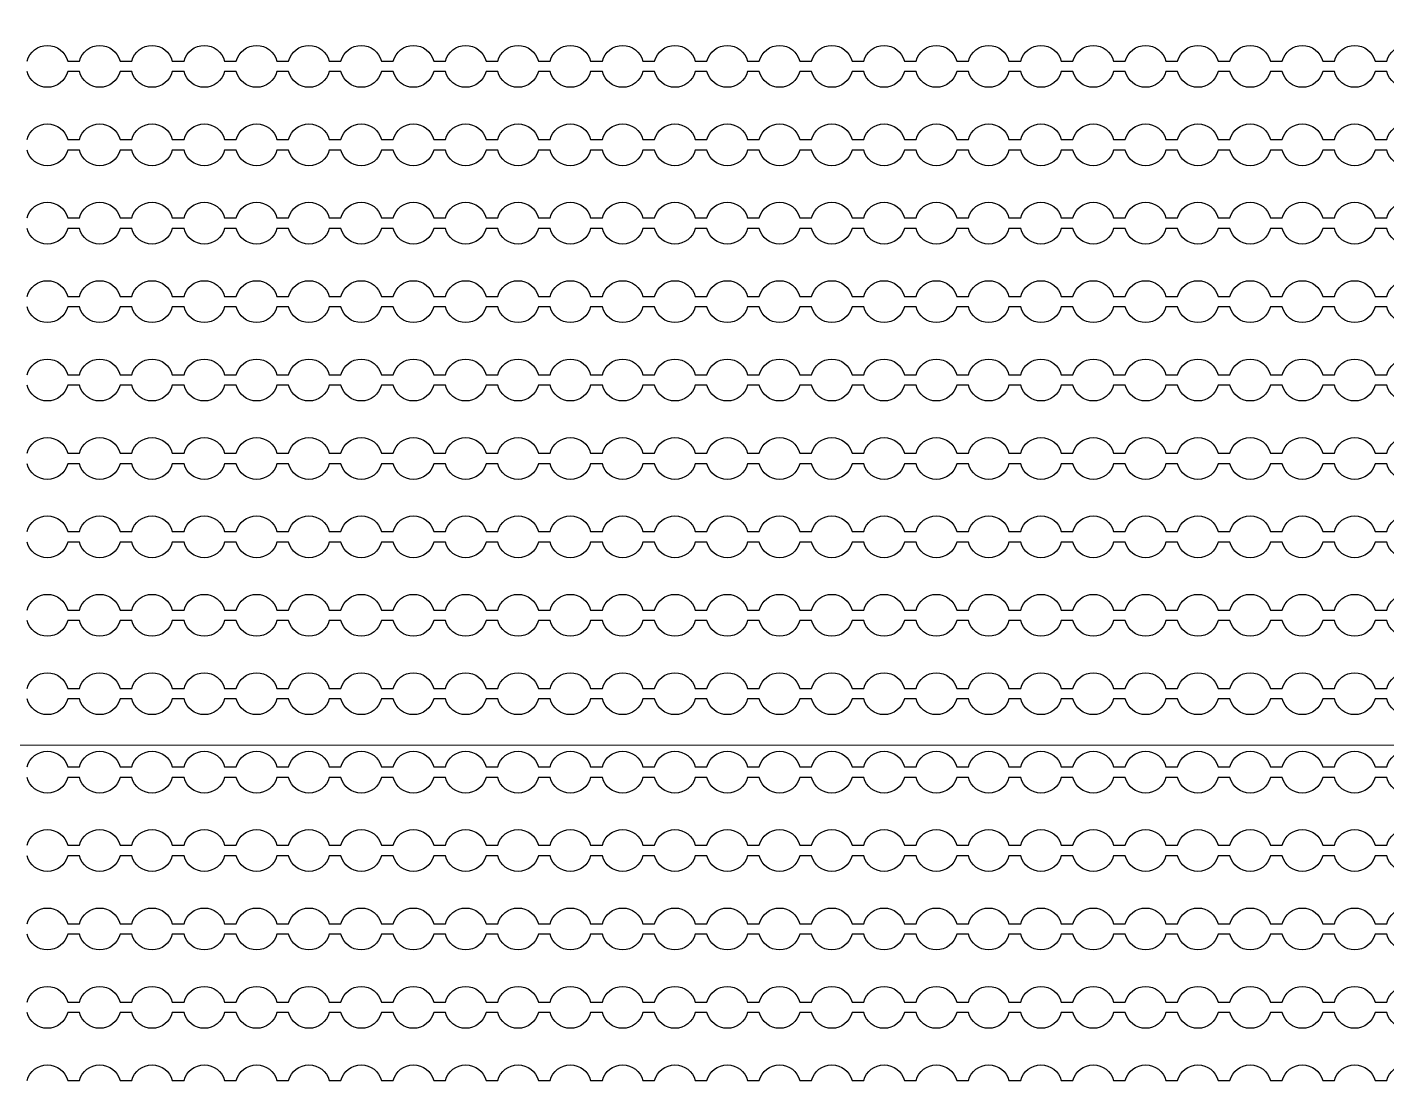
# Model space of a CAD drawing. Extents: x 4056 to 105656, y 4120 to 105720.
# Drawn here: x 59058 to 60358, y 48659 to 49671 of the extents above; entities that cross this region are included whole.
import ezdxf

# ---------------------------------------------------------------- set-up
doc = ezdxf.new("R2010")
doc.units = 13
doc.header["$MEASUREMENT"] = 0
doc.layers.add('Main Layer', color=7, linetype='Continuous', lineweight=0)

msp = doc.modelspace()

# ---------------------------------------------------------------- linework, layer by layer
at = {"lineweight": 0}
msp.add_line((64547.2, 48984.7), (54547.2, 48984.7), dxfattribs=at)
for points in [[(59057.7, 49638.9, -0.774597), (59096.5, 49638.9), (59107.7, 49638.9, -0.774597), (59146.5, 49638.9), (59157.7, 49638.9, -0.774597), (59196.5, 49638.9), (59207.7, 49638.9, -0.774597), (59246.5, 49638.9), (59257.7, 49638.9, -0.774597), (59296.5, 49638.9), (59307.7, 49638.9, -0.774597), (59346.5, 49638.9), (59357.7, 49638.9, -0.774597), (59396.5, 49638.9), (59407.7, 49638.9, -0.774597), (59446.5, 49638.9), (59457.7, 49638.9, -0.774597), (59496.5, 49638.9), (59507.7, 49638.9, -0.774597), (59546.5, 49638.9), (59557.7, 49638.9, -0.774597), (59596.5, 49638.9), (59607.7, 49638.9, -0.774597), (59646.5, 49638.9), (59657.7, 49638.9, -0.774597), (59696.5, 49638.9), (59707.7, 49638.9, -0.774597), (59746.5, 49638.9), (59757.7, 49638.9, -0.774597), (59796.5, 49638.9), (59807.7, 49638.9, -0.774597), (59846.5, 49638.9), (59857.7, 49638.9, -0.774597), (59896.5, 49638.9), (59907.7, 49638.9, -0.774597), (59946.5, 49638.9), (59957.7, 49638.9, -0.774597), (59996.5, 49638.9), (60007.7, 49638.9, -0.774597), (60046.5, 49638.9), (60057.7, 49638.9, -0.774597), (60096.5, 49638.9), (60107.7, 49638.9, -0.774597), (60146.5, 49638.9), (60157.7, 49638.9, -0.774597), (60196.5, 49638.9), (60207.7, 49638.9, -0.774597), (60246.5, 49638.9), (60257.7, 49638.9, -0.774597), (60296.5, 49638.9), (60307.7, 49638.9, -0.774597), (60346.5, 49638.9), (60357.7, 49638.9, -0.774597), (60396.5, 49638.9)], [(60396.5, 49628.9, -0.774597), (60357.7, 49628.9), (60346.5, 49628.9, -0.774597), (60307.7, 49628.9), (60296.5, 49628.9, -0.774597), (60257.7, 49628.9), (60246.5, 49628.9, -0.774597), (60207.7, 49628.9), (60196.5, 49628.9, -0.774597), (60157.7, 49628.9), (60146.5, 49628.9, -0.774597), (60107.7, 49628.9), (60096.5, 49628.9, -0.774597), (60057.7, 49628.9), (60046.5, 49628.9, -0.774597), (60007.7, 49628.9), (59996.5, 49628.9, -0.774597), (59957.7, 49628.9), (59946.5, 49628.9, -0.774597), (59907.7, 49628.9), (59896.5, 49628.9, -0.774597), (59857.7, 49628.9), (59846.5, 49628.9, -0.774597), (59807.7, 49628.9), (59796.5, 49628.9, -0.774597), (59757.7, 49628.9), (59746.5, 49628.9, -0.774597), (59707.7, 49628.9), (59696.5, 49628.9, -0.774597), (59657.7, 49628.9), (59646.5, 49628.9, -0.774597), (59607.7, 49628.9), (59596.5, 49628.9, -0.774597), (59557.7, 49628.9), (59546.5, 49628.9, -0.774597), (59507.7, 49628.9), (59496.5, 49628.9, -0.774597), (59457.7, 49628.9), (59446.5, 49628.9, -0.774597), (59407.7, 49628.9), (59396.5, 49628.9, -0.774597), (59357.7, 49628.9), (59346.5, 49628.9, -0.774597), (59307.7, 49628.9), (59296.5, 49628.9, -0.774597), (59257.7, 49628.9), (59246.5, 49628.9, -0.774597), (59207.7, 49628.9), (59196.5, 49628.9, -0.774597), (59157.7, 49628.9), (59146.5, 49628.9, -0.774597), (59107.7, 49628.9), (59096.5, 49628.9, -0.774597), (59057.7, 49628.9)], [(59057.7, 49563.9, -0.774597), (59096.5, 49563.9), (59107.7, 49563.9, -0.774597), (59146.5, 49563.9), (59157.7, 49563.9, -0.774597), (59196.5, 49563.9), (59207.7, 49563.9, -0.774597), (59246.5, 49563.9), (59257.7, 49563.9, -0.774597), (59296.5, 49563.9), (59307.7, 49563.9, -0.774597), (59346.5, 49563.9), (59357.7, 49563.9, -0.774597), (59396.5, 49563.9), (59407.7, 49563.9, -0.774597), (59446.5, 49563.9), (59457.7, 49563.9, -0.774597), (59496.5, 49563.9), (59507.7, 49563.9, -0.774597), (59546.5, 49563.9), (59557.7, 49563.9, -0.774597), (59596.5, 49563.9), (59607.7, 49563.9, -0.774597), (59646.5, 49563.9), (59657.7, 49563.9, -0.774597), (59696.5, 49563.9), (59707.7, 49563.9, -0.774597), (59746.5, 49563.9), (59757.7, 49563.9, -0.774597), (59796.5, 49563.9), (59807.7, 49563.9, -0.774597), (59846.5, 49563.9), (59857.7, 49563.9, -0.774597), (59896.5, 49563.9), (59907.7, 49563.9, -0.774597), (59946.5, 49563.9), (59957.7, 49563.9, -0.774597), (59996.5, 49563.9), (60007.7, 49563.9, -0.774597), (60046.5, 49563.9), (60057.7, 49563.9, -0.774597), (60096.5, 49563.9), (60107.7, 49563.9, -0.774597), (60146.5, 49563.9), (60157.7, 49563.9, -0.774597), (60196.5, 49563.9), (60207.7, 49563.9, -0.774597), (60246.5, 49563.9), (60257.7, 49563.9, -0.774597), (60296.5, 49563.9), (60307.7, 49563.9, -0.774597), (60346.5, 49563.9), (60357.7, 49563.9, -0.774597), (60396.5, 49563.9)], [(60396.5, 49553.9, -0.774597), (60357.7, 49553.9), (60346.5, 49553.9, -0.774597), (60307.7, 49553.9), (60296.5, 49553.9, -0.774597), (60257.7, 49553.9), (60246.5, 49553.9, -0.774597), (60207.7, 49553.9), (60196.5, 49553.9, -0.774597), (60157.7, 49553.9), (60146.5, 49553.9, -0.774597), (60107.7, 49553.9), (60096.5, 49553.9, -0.774597), (60057.7, 49553.9), (60046.5, 49553.9, -0.774597), (60007.7, 49553.9), (59996.5, 49553.9, -0.774597), (59957.7, 49553.9), (59946.5, 49553.9, -0.774597), (59907.7, 49553.9), (59896.5, 49553.9, -0.774597), (59857.7, 49553.9), (59846.5, 49553.9, -0.774597), (59807.7, 49553.9), (59796.5, 49553.9, -0.774597), (59757.7, 49553.9), (59746.5, 49553.9, -0.774597), (59707.7, 49553.9), (59696.5, 49553.9, -0.774597), (59657.7, 49553.9), (59646.5, 49553.9, -0.774597), (59607.7, 49553.9), (59596.5, 49553.9, -0.774597), (59557.7, 49553.9), (59546.5, 49553.9, -0.774597), (59507.7, 49553.9), (59496.5, 49553.9, -0.774597), (59457.7, 49553.9), (59446.5, 49553.9, -0.774597), (59407.7, 49553.9), (59396.5, 49553.9, -0.774597), (59357.7, 49553.9), (59346.5, 49553.9, -0.774597), (59307.7, 49553.9), (59296.5, 49553.9, -0.774597), (59257.7, 49553.9), (59246.5, 49553.9, -0.774597), (59207.7, 49553.9), (59196.5, 49553.9, -0.774597), (59157.7, 49553.9), (59146.5, 49553.9, -0.774597), (59107.7, 49553.9), (59096.5, 49553.9, -0.774597), (59057.7, 49553.9)], [(59057.7, 49488.9, -0.774597), (59096.5, 49488.9), (59107.7, 49488.9, -0.774597), (59146.5, 49488.9), (59157.7, 49488.9, -0.774597), (59196.5, 49488.9), (59207.7, 49488.9, -0.774597), (59246.5, 49488.9), (59257.7, 49488.9, -0.774597), (59296.5, 49488.9), (59307.7, 49488.9, -0.774597), (59346.5, 49488.9), (59357.7, 49488.9, -0.774597), (59396.5, 49488.9), (59407.7, 49488.9, -0.774597), (59446.5, 49488.9), (59457.7, 49488.9, -0.774597), (59496.5, 49488.9), (59507.7, 49488.9, -0.774597), (59546.5, 49488.9), (59557.7, 49488.9, -0.774597), (59596.5, 49488.9), (59607.7, 49488.9, -0.774597), (59646.5, 49488.9), (59657.7, 49488.9, -0.774597), (59696.5, 49488.9), (59707.7, 49488.9, -0.774597), (59746.5, 49488.9), (59757.7, 49488.9, -0.774597), (59796.5, 49488.9), (59807.7, 49488.9, -0.774597), (59846.5, 49488.9), (59857.7, 49488.9, -0.774597), (59896.5, 49488.9), (59907.7, 49488.9, -0.774597), (59946.5, 49488.9), (59957.7, 49488.9, -0.774597), (59996.5, 49488.9), (60007.7, 49488.9, -0.774597), (60046.5, 49488.9), (60057.7, 49488.9, -0.774597), (60096.5, 49488.9), (60107.7, 49488.9, -0.774597), (60146.5, 49488.9), (60157.7, 49488.9, -0.774597), (60196.5, 49488.9), (60207.7, 49488.9, -0.774597), (60246.5, 49488.9), (60257.7, 49488.9, -0.774597), (60296.5, 49488.9), (60307.7, 49488.9, -0.774597), (60346.5, 49488.9), (60357.7, 49488.9, -0.774597), (60396.5, 49488.9)], [(60396.5, 49478.9, -0.774597), (60357.7, 49478.9), (60346.5, 49478.9, -0.774597), (60307.7, 49478.9), (60296.5, 49478.9, -0.774597), (60257.7, 49478.9), (60246.5, 49478.9, -0.774597), (60207.7, 49478.9), (60196.5, 49478.9, -0.774597), (60157.7, 49478.9), (60146.5, 49478.9, -0.774597), (60107.7, 49478.9), (60096.5, 49478.9, -0.774597), (60057.7, 49478.9), (60046.5, 49478.9, -0.774597), (60007.7, 49478.9), (59996.5, 49478.9, -0.774597), (59957.7, 49478.9), (59946.5, 49478.9, -0.774597), (59907.7, 49478.9), (59896.5, 49478.9, -0.774597), (59857.7, 49478.9), (59846.5, 49478.9, -0.774597), (59807.7, 49478.9), (59796.5, 49478.9, -0.774597), (59757.7, 49478.9), (59746.5, 49478.9, -0.774597), (59707.7, 49478.9), (59696.5, 49478.9, -0.774597), (59657.7, 49478.9), (59646.5, 49478.9, -0.774597), (59607.7, 49478.9), (59596.5, 49478.9, -0.774597), (59557.7, 49478.9), (59546.5, 49478.9, -0.774597), (59507.7, 49478.9), (59496.5, 49478.9, -0.774597), (59457.7, 49478.9), (59446.5, 49478.9, -0.774597), (59407.7, 49478.9), (59396.5, 49478.9, -0.774597), (59357.7, 49478.9), (59346.5, 49478.9, -0.774597), (59307.7, 49478.9), (59296.5, 49478.9, -0.774597), (59257.7, 49478.9), (59246.5, 49478.9, -0.774597), (59207.7, 49478.9), (59196.5, 49478.9, -0.774597), (59157.7, 49478.9), (59146.5, 49478.9, -0.774597), (59107.7, 49478.9), (59096.5, 49478.9, -0.774597), (59057.7, 49478.9)], [(59057.7, 49413.9, -0.774597), (59096.5, 49413.9), (59107.7, 49413.9, -0.774597), (59146.5, 49413.9), (59157.7, 49413.9, -0.774597), (59196.5, 49413.9), (59207.7, 49413.9, -0.774597), (59246.5, 49413.9), (59257.7, 49413.9, -0.774597), (59296.5, 49413.9), (59307.7, 49413.9, -0.774597), (59346.5, 49413.9), (59357.7, 49413.9, -0.774597), (59396.5, 49413.9), (59407.7, 49413.9, -0.774597), (59446.5, 49413.9), (59457.7, 49413.9, -0.774597), (59496.5, 49413.9), (59507.7, 49413.9, -0.774597), (59546.5, 49413.9), (59557.7, 49413.9, -0.774597), (59596.5, 49413.9), (59607.7, 49413.9, -0.774597), (59646.5, 49413.9), (59657.7, 49413.9, -0.774597), (59696.5, 49413.9), (59707.7, 49413.9, -0.774597), (59746.5, 49413.9), (59757.7, 49413.9, -0.774597), (59796.5, 49413.9), (59807.7, 49413.9, -0.774597), (59846.5, 49413.9), (59857.7, 49413.9, -0.774597), (59896.5, 49413.9), (59907.7, 49413.9, -0.774597), (59946.5, 49413.9), (59957.7, 49413.9, -0.774597), (59996.5, 49413.9), (60007.7, 49413.9, -0.774597), (60046.5, 49413.9), (60057.7, 49413.9, -0.774597), (60096.5, 49413.9), (60107.7, 49413.9, -0.774597), (60146.5, 49413.9), (60157.7, 49413.9, -0.774597), (60196.5, 49413.9), (60207.7, 49413.9, -0.774597), (60246.5, 49413.9), (60257.7, 49413.9, -0.774597), (60296.5, 49413.9), (60307.7, 49413.9, -0.774597), (60346.5, 49413.9), (60357.7, 49413.9, -0.774597), (60396.5, 49413.9)], [(60396.5, 49403.9, -0.774597), (60357.7, 49403.9), (60346.5, 49403.9, -0.774597), (60307.7, 49403.9), (60296.5, 49403.9, -0.774597), (60257.7, 49403.9), (60246.5, 49403.9, -0.774597), (60207.7, 49403.9), (60196.5, 49403.9, -0.774597), (60157.7, 49403.9), (60146.5, 49403.9, -0.774597), (60107.7, 49403.9), (60096.5, 49403.9, -0.774597), (60057.7, 49403.9), (60046.5, 49403.9, -0.774597), (60007.7, 49403.9), (59996.5, 49403.9, -0.774597), (59957.7, 49403.9), (59946.5, 49403.9, -0.774597), (59907.7, 49403.9), (59896.5, 49403.9, -0.774597), (59857.7, 49403.9), (59846.5, 49403.9, -0.774597), (59807.7, 49403.9), (59796.5, 49403.9, -0.774597), (59757.7, 49403.9), (59746.5, 49403.9, -0.774597), (59707.7, 49403.9), (59696.5, 49403.9, -0.774597), (59657.7, 49403.9), (59646.5, 49403.9, -0.774597), (59607.7, 49403.9), (59596.5, 49403.9, -0.774597), (59557.7, 49403.9), (59546.5, 49403.9, -0.774597), (59507.7, 49403.9), (59496.5, 49403.9, -0.774597), (59457.7, 49403.9), (59446.5, 49403.9, -0.774597), (59407.7, 49403.9), (59396.5, 49403.9, -0.774597), (59357.7, 49403.9), (59346.5, 49403.9, -0.774597), (59307.7, 49403.9), (59296.5, 49403.9, -0.774597), (59257.7, 49403.9), (59246.5, 49403.9, -0.774597), (59207.7, 49403.9), (59196.5, 49403.9, -0.774597), (59157.7, 49403.9), (59146.5, 49403.9, -0.774597), (59107.7, 49403.9), (59096.5, 49403.9, -0.774597), (59057.7, 49403.9)], [(59057.7, 49338.9, -0.774597), (59096.5, 49338.9), (59107.7, 49338.9, -0.774597), (59146.5, 49338.9), (59157.7, 49338.9, -0.774597), (59196.5, 49338.9), (59207.7, 49338.9, -0.774597), (59246.5, 49338.9), (59257.7, 49338.9, -0.774597), (59296.5, 49338.9), (59307.7, 49338.9, -0.774597), (59346.5, 49338.9), (59357.7, 49338.9, -0.774597), (59396.5, 49338.9), (59407.7, 49338.9, -0.774597), (59446.5, 49338.9), (59457.7, 49338.9, -0.774597), (59496.5, 49338.9), (59507.7, 49338.9, -0.774597), (59546.5, 49338.9), (59557.7, 49338.9, -0.774597), (59596.5, 49338.9), (59607.7, 49338.9, -0.774597), (59646.5, 49338.9), (59657.7, 49338.9, -0.774597), (59696.5, 49338.9), (59707.7, 49338.9, -0.774597), (59746.5, 49338.9), (59757.7, 49338.9, -0.774597), (59796.5, 49338.9), (59807.7, 49338.9, -0.774597), (59846.5, 49338.9), (59857.7, 49338.9, -0.774597), (59896.5, 49338.9), (59907.7, 49338.9, -0.774597), (59946.5, 49338.9), (59957.7, 49338.9, -0.774597), (59996.5, 49338.9), (60007.7, 49338.9, -0.774597), (60046.5, 49338.9), (60057.7, 49338.9, -0.774597), (60096.5, 49338.9), (60107.7, 49338.9, -0.774597), (60146.5, 49338.9), (60157.7, 49338.9, -0.774597), (60196.5, 49338.9), (60207.7, 49338.9, -0.774597), (60246.5, 49338.9), (60257.7, 49338.9, -0.774597), (60296.5, 49338.9), (60307.7, 49338.9, -0.774597), (60346.5, 49338.9), (60357.7, 49338.9, -0.774597), (60396.5, 49338.9)], [(60396.5, 49328.9, -0.774597), (60357.7, 49328.9), (60346.5, 49328.9, -0.774597), (60307.7, 49328.9), (60296.5, 49328.9, -0.774597), (60257.7, 49328.9), (60246.5, 49328.9, -0.774597), (60207.7, 49328.9), (60196.5, 49328.9, -0.774597), (60157.7, 49328.9), (60146.5, 49328.9, -0.774597), (60107.7, 49328.9), (60096.5, 49328.9, -0.774597), (60057.7, 49328.9), (60046.5, 49328.9, -0.774597), (60007.7, 49328.9), (59996.5, 49328.9, -0.774597), (59957.7, 49328.9), (59946.5, 49328.9, -0.774597), (59907.7, 49328.9), (59896.5, 49328.9, -0.774597), (59857.7, 49328.9), (59846.5, 49328.9, -0.774597), (59807.7, 49328.9), (59796.5, 49328.9, -0.774597), (59757.7, 49328.9), (59746.5, 49328.9, -0.774597), (59707.7, 49328.9), (59696.5, 49328.9, -0.774597), (59657.7, 49328.9), (59646.5, 49328.9, -0.774597), (59607.7, 49328.9), (59596.5, 49328.9, -0.774597), (59557.7, 49328.9), (59546.5, 49328.9, -0.774597), (59507.7, 49328.9), (59496.5, 49328.9, -0.774597), (59457.7, 49328.9), (59446.5, 49328.9, -0.774597), (59407.7, 49328.9), (59396.5, 49328.9, -0.774597), (59357.7, 49328.9), (59346.5, 49328.9, -0.774597), (59307.7, 49328.9), (59296.5, 49328.9, -0.774597), (59257.7, 49328.9), (59246.5, 49328.9, -0.774597), (59207.7, 49328.9), (59196.5, 49328.9, -0.774597), (59157.7, 49328.9), (59146.5, 49328.9, -0.774597), (59107.7, 49328.9), (59096.5, 49328.9, -0.774597), (59057.7, 49328.9)], [(59057.7, 49263.9, -0.774597), (59096.5, 49263.9), (59107.7, 49263.9, -0.774597), (59146.5, 49263.9), (59157.7, 49263.9, -0.774597), (59196.5, 49263.9), (59207.7, 49263.9, -0.774597), (59246.5, 49263.9), (59257.7, 49263.9, -0.774597), (59296.5, 49263.9), (59307.7, 49263.9, -0.774597), (59346.5, 49263.9), (59357.7, 49263.9, -0.774597), (59396.5, 49263.9), (59407.7, 49263.9, -0.774597), (59446.5, 49263.9), (59457.7, 49263.9, -0.774597), (59496.5, 49263.9), (59507.7, 49263.9, -0.774597), (59546.5, 49263.9), (59557.7, 49263.9, -0.774597), (59596.5, 49263.9), (59607.7, 49263.9, -0.774597), (59646.5, 49263.9), (59657.7, 49263.9, -0.774597), (59696.5, 49263.9), (59707.7, 49263.9, -0.774597), (59746.5, 49263.9), (59757.7, 49263.9, -0.774597), (59796.5, 49263.9), (59807.7, 49263.9, -0.774597), (59846.5, 49263.9), (59857.7, 49263.9, -0.774597), (59896.5, 49263.9), (59907.7, 49263.9, -0.774597), (59946.5, 49263.9), (59957.7, 49263.9, -0.774597), (59996.5, 49263.9), (60007.7, 49263.9, -0.774597), (60046.5, 49263.9), (60057.7, 49263.9, -0.774597), (60096.5, 49263.9), (60107.7, 49263.9, -0.774597), (60146.5, 49263.9), (60157.7, 49263.9, -0.774597), (60196.5, 49263.9), (60207.7, 49263.9, -0.774597), (60246.5, 49263.9), (60257.7, 49263.9, -0.774597), (60296.5, 49263.9), (60307.7, 49263.9, -0.774597), (60346.5, 49263.9), (60357.7, 49263.9, -0.774597), (60396.5, 49263.9)], [(60396.5, 49253.9, -0.774597), (60357.7, 49253.9), (60346.5, 49253.9, -0.774597), (60307.7, 49253.9), (60296.5, 49253.9, -0.774597), (60257.7, 49253.9), (60246.5, 49253.9, -0.774597), (60207.7, 49253.9), (60196.5, 49253.9, -0.774597), (60157.7, 49253.9), (60146.5, 49253.9, -0.774597), (60107.7, 49253.9), (60096.5, 49253.9, -0.774597), (60057.7, 49253.9), (60046.5, 49253.9, -0.774597), (60007.7, 49253.9), (59996.5, 49253.9, -0.774597), (59957.7, 49253.9), (59946.5, 49253.9, -0.774597), (59907.7, 49253.9), (59896.5, 49253.9, -0.774597), (59857.7, 49253.9), (59846.5, 49253.9, -0.774597), (59807.7, 49253.9), (59796.5, 49253.9, -0.774597), (59757.7, 49253.9), (59746.5, 49253.9, -0.774597), (59707.7, 49253.9), (59696.5, 49253.9, -0.774597), (59657.7, 49253.9), (59646.5, 49253.9, -0.774597), (59607.7, 49253.9), (59596.5, 49253.9, -0.774597), (59557.7, 49253.9), (59546.5, 49253.9, -0.774597), (59507.7, 49253.9), (59496.5, 49253.9, -0.774597), (59457.7, 49253.9), (59446.5, 49253.9, -0.774597), (59407.7, 49253.9), (59396.5, 49253.9, -0.774597), (59357.7, 49253.9), (59346.5, 49253.9, -0.774597), (59307.7, 49253.9), (59296.5, 49253.9, -0.774597), (59257.7, 49253.9), (59246.5, 49253.9, -0.774597), (59207.7, 49253.9), (59196.5, 49253.9, -0.774597), (59157.7, 49253.9), (59146.5, 49253.9, -0.774597), (59107.7, 49253.9), (59096.5, 49253.9, -0.774597), (59057.7, 49253.9)], [(59057.7, 49188.9, -0.774597), (59096.5, 49188.9), (59107.7, 49188.9, -0.774597), (59146.5, 49188.9), (59157.7, 49188.9, -0.774597), (59196.5, 49188.9), (59207.7, 49188.9, -0.774597), (59246.5, 49188.9), (59257.7, 49188.9, -0.774597), (59296.5, 49188.9), (59307.7, 49188.9, -0.774597), (59346.5, 49188.9), (59357.7, 49188.9, -0.774597), (59396.5, 49188.9), (59407.7, 49188.9, -0.774597), (59446.5, 49188.9), (59457.7, 49188.9, -0.774597), (59496.5, 49188.9), (59507.7, 49188.9, -0.774597), (59546.5, 49188.9), (59557.7, 49188.9, -0.774597), (59596.5, 49188.9), (59607.7, 49188.9, -0.774597), (59646.5, 49188.9), (59657.7, 49188.9, -0.774597), (59696.5, 49188.9), (59707.7, 49188.9, -0.774597), (59746.5, 49188.9), (59757.7, 49188.9, -0.774597), (59796.5, 49188.9), (59807.7, 49188.9, -0.774597), (59846.5, 49188.9), (59857.7, 49188.9, -0.774597), (59896.5, 49188.9), (59907.7, 49188.9, -0.774597), (59946.5, 49188.9), (59957.7, 49188.9, -0.774597), (59996.5, 49188.9), (60007.7, 49188.9, -0.774597), (60046.5, 49188.9), (60057.7, 49188.9, -0.774597), (60096.5, 49188.9), (60107.7, 49188.9, -0.774597), (60146.5, 49188.9), (60157.7, 49188.9, -0.774597), (60196.5, 49188.9), (60207.7, 49188.9, -0.774597), (60246.5, 49188.9), (60257.7, 49188.9, -0.774597), (60296.5, 49188.9), (60307.7, 49188.9, -0.774597), (60346.5, 49188.9), (60357.7, 49188.9, -0.774597), (60396.5, 49188.9)], [(60396.5, 49178.9, -0.774597), (60357.7, 49178.9), (60346.5, 49178.9, -0.774597), (60307.7, 49178.9), (60296.5, 49178.9, -0.774597), (60257.7, 49178.9), (60246.5, 49178.9, -0.774597), (60207.7, 49178.9), (60196.5, 49178.9, -0.774597), (60157.7, 49178.9), (60146.5, 49178.9, -0.774597), (60107.7, 49178.9), (60096.5, 49178.9, -0.774597), (60057.7, 49178.9), (60046.5, 49178.9, -0.774597), (60007.7, 49178.9), (59996.5, 49178.9, -0.774597), (59957.7, 49178.9), (59946.5, 49178.9, -0.774597), (59907.7, 49178.9), (59896.5, 49178.9, -0.774597), (59857.7, 49178.9), (59846.5, 49178.9, -0.774597), (59807.7, 49178.9), (59796.5, 49178.9, -0.774597), (59757.7, 49178.9), (59746.5, 49178.9, -0.774597), (59707.7, 49178.9), (59696.5, 49178.9, -0.774597), (59657.7, 49178.9), (59646.5, 49178.9, -0.774597), (59607.7, 49178.9), (59596.5, 49178.9, -0.774597), (59557.7, 49178.9), (59546.5, 49178.9, -0.774597), (59507.7, 49178.9), (59496.5, 49178.9, -0.774597), (59457.7, 49178.9), (59446.5, 49178.9, -0.774597), (59407.7, 49178.9), (59396.5, 49178.9, -0.774597), (59357.7, 49178.9), (59346.5, 49178.9, -0.774597), (59307.7, 49178.9), (59296.5, 49178.9, -0.774597), (59257.7, 49178.9), (59246.5, 49178.9, -0.774597), (59207.7, 49178.9), (59196.5, 49178.9, -0.774597), (59157.7, 49178.9), (59146.5, 49178.9, -0.774597), (59107.7, 49178.9), (59096.5, 49178.9, -0.774597), (59057.7, 49178.9)], [(59057.7, 49113.9, -0.774597), (59096.5, 49113.9), (59107.7, 49113.9, -0.774597), (59146.5, 49113.9), (59157.7, 49113.9, -0.774597), (59196.5, 49113.9), (59207.7, 49113.9, -0.774597), (59246.5, 49113.9), (59257.7, 49113.9, -0.774597), (59296.5, 49113.9), (59307.7, 49113.9, -0.774597), (59346.5, 49113.9), (59357.7, 49113.9, -0.774597), (59396.5, 49113.9), (59407.7, 49113.9, -0.774597), (59446.5, 49113.9), (59457.7, 49113.9, -0.774597), (59496.5, 49113.9), (59507.7, 49113.9, -0.774597), (59546.5, 49113.9), (59557.7, 49113.9, -0.774597), (59596.5, 49113.9), (59607.7, 49113.9, -0.774597), (59646.5, 49113.9), (59657.7, 49113.9, -0.774597), (59696.5, 49113.9), (59707.7, 49113.9, -0.774597), (59746.5, 49113.9), (59757.7, 49113.9, -0.774597), (59796.5, 49113.9), (59807.7, 49113.9, -0.774597), (59846.5, 49113.9), (59857.7, 49113.9, -0.774597), (59896.5, 49113.9), (59907.7, 49113.9, -0.774597), (59946.5, 49113.9), (59957.7, 49113.9, -0.774597), (59996.5, 49113.9), (60007.7, 49113.9, -0.774597), (60046.5, 49113.9), (60057.7, 49113.9, -0.774597), (60096.5, 49113.9), (60107.7, 49113.9, -0.774597), (60146.5, 49113.9), (60157.7, 49113.9, -0.774597), (60196.5, 49113.9), (60207.7, 49113.9, -0.774597), (60246.5, 49113.9), (60257.7, 49113.9, -0.774597), (60296.5, 49113.9), (60307.7, 49113.9, -0.774597), (60346.5, 49113.9), (60357.7, 49113.9, -0.774597), (60396.5, 49113.9)], [(60396.5, 49103.9, -0.774597), (60357.7, 49103.9), (60346.5, 49103.9, -0.774597), (60307.7, 49103.9), (60296.5, 49103.9, -0.774597), (60257.7, 49103.9), (60246.5, 49103.9, -0.774597), (60207.7, 49103.9), (60196.5, 49103.9, -0.774597), (60157.7, 49103.9), (60146.5, 49103.9, -0.774597), (60107.7, 49103.9), (60096.5, 49103.9, -0.774597), (60057.7, 49103.9), (60046.5, 49103.9, -0.774597), (60007.7, 49103.9), (59996.5, 49103.9, -0.774597), (59957.7, 49103.9), (59946.5, 49103.9, -0.774597), (59907.7, 49103.9), (59896.5, 49103.9, -0.774597), (59857.7, 49103.9), (59846.5, 49103.9, -0.774597), (59807.7, 49103.9), (59796.5, 49103.9, -0.774597), (59757.7, 49103.9), (59746.5, 49103.9, -0.774597), (59707.7, 49103.9), (59696.5, 49103.9, -0.774597), (59657.7, 49103.9), (59646.5, 49103.9, -0.774597), (59607.7, 49103.9), (59596.5, 49103.9, -0.774597), (59557.7, 49103.9), (59546.5, 49103.9, -0.774597), (59507.7, 49103.9), (59496.5, 49103.9, -0.774597), (59457.7, 49103.9), (59446.5, 49103.9, -0.774597), (59407.7, 49103.9), (59396.5, 49103.9, -0.774597), (59357.7, 49103.9), (59346.5, 49103.9, -0.774597), (59307.7, 49103.9), (59296.5, 49103.9, -0.774597), (59257.7, 49103.9), (59246.5, 49103.9, -0.774597), (59207.7, 49103.9), (59196.5, 49103.9, -0.774597), (59157.7, 49103.9), (59146.5, 49103.9, -0.774597), (59107.7, 49103.9), (59096.5, 49103.9, -0.774597), (59057.7, 49103.9)], [(59057.7, 49038.9, -0.774597), (59096.5, 49038.9), (59107.7, 49038.9, -0.774597), (59146.5, 49038.9), (59157.7, 49038.9, -0.774597), (59196.5, 49038.9), (59207.7, 49038.9, -0.774597), (59246.5, 49038.9), (59257.7, 49038.9, -0.774597), (59296.5, 49038.9), (59307.7, 49038.9, -0.774597), (59346.5, 49038.9), (59357.7, 49038.9, -0.774597), (59396.5, 49038.9), (59407.7, 49038.9, -0.774597), (59446.5, 49038.9), (59457.7, 49038.9, -0.774597), (59496.5, 49038.9), (59507.7, 49038.9, -0.774597), (59546.5, 49038.9), (59557.7, 49038.9, -0.774597), (59596.5, 49038.9), (59607.7, 49038.9, -0.774597), (59646.5, 49038.9), (59657.7, 49038.9, -0.774597), (59696.5, 49038.9), (59707.7, 49038.9, -0.774597), (59746.5, 49038.9), (59757.7, 49038.9, -0.774597), (59796.5, 49038.9), (59807.7, 49038.9, -0.774597), (59846.5, 49038.9), (59857.7, 49038.9, -0.774597), (59896.5, 49038.9), (59907.7, 49038.9, -0.774597), (59946.5, 49038.9), (59957.7, 49038.9, -0.774597), (59996.5, 49038.9), (60007.7, 49038.9, -0.774597), (60046.5, 49038.9), (60057.7, 49038.9, -0.774597), (60096.5, 49038.9), (60107.7, 49038.9, -0.774597), (60146.5, 49038.9), (60157.7, 49038.9, -0.774597), (60196.5, 49038.9), (60207.7, 49038.9, -0.774597), (60246.5, 49038.9), (60257.7, 49038.9, -0.774597), (60296.5, 49038.9), (60307.7, 49038.9, -0.774597), (60346.5, 49038.9), (60357.7, 49038.9, -0.774597), (60396.5, 49038.9)], [(60396.5, 49028.9, -0.774597), (60357.7, 49028.9), (60346.5, 49028.9, -0.774597), (60307.7, 49028.9), (60296.5, 49028.9, -0.774597), (60257.7, 49028.9), (60246.5, 49028.9, -0.774597), (60207.7, 49028.9), (60196.5, 49028.9, -0.774597), (60157.7, 49028.9), (60146.5, 49028.9, -0.774597), (60107.7, 49028.9), (60096.5, 49028.9, -0.774597), (60057.7, 49028.9), (60046.5, 49028.9, -0.774597), (60007.7, 49028.9), (59996.5, 49028.9, -0.774597), (59957.7, 49028.9), (59946.5, 49028.9, -0.774597), (59907.7, 49028.9), (59896.5, 49028.9, -0.774597), (59857.7, 49028.9), (59846.5, 49028.9, -0.774597), (59807.7, 49028.9), (59796.5, 49028.9, -0.774597), (59757.7, 49028.9), (59746.5, 49028.9, -0.774597), (59707.7, 49028.9), (59696.5, 49028.9, -0.774597), (59657.7, 49028.9), (59646.5, 49028.9, -0.774597), (59607.7, 49028.9), (59596.5, 49028.9, -0.774597), (59557.7, 49028.9), (59546.5, 49028.9, -0.774597), (59507.7, 49028.9), (59496.5, 49028.9, -0.774597), (59457.7, 49028.9), (59446.5, 49028.9, -0.774597), (59407.7, 49028.9), (59396.5, 49028.9, -0.774597), (59357.7, 49028.9), (59346.5, 49028.9, -0.774597), (59307.7, 49028.9), (59296.5, 49028.9, -0.774597), (59257.7, 49028.9), (59246.5, 49028.9, -0.774597), (59207.7, 49028.9), (59196.5, 49028.9, -0.774597), (59157.7, 49028.9), (59146.5, 49028.9, -0.774597), (59107.7, 49028.9), (59096.5, 49028.9, -0.774597), (59057.7, 49028.9)], [(59057.7, 48963.9, -0.774597), (59096.5, 48963.9), (59107.7, 48963.9, -0.774597), (59146.5, 48963.9), (59157.7, 48963.9, -0.774597), (59196.5, 48963.9), (59207.7, 48963.9, -0.774597), (59246.5, 48963.9), (59257.7, 48963.9, -0.774597), (59296.5, 48963.9), (59307.7, 48963.9, -0.774597), (59346.5, 48963.9), (59357.7, 48963.9, -0.774597), (59396.5, 48963.9), (59407.7, 48963.9, -0.774597), (59446.5, 48963.9), (59457.7, 48963.9, -0.774597), (59496.5, 48963.9), (59507.7, 48963.9, -0.774597), (59546.5, 48963.9), (59557.7, 48963.9, -0.774597), (59596.5, 48963.9), (59607.7, 48963.9, -0.774597), (59646.5, 48963.9), (59657.7, 48963.9, -0.774597), (59696.5, 48963.9), (59707.7, 48963.9, -0.774597), (59746.5, 48963.9), (59757.7, 48963.9, -0.774597), (59796.5, 48963.9), (59807.7, 48963.9, -0.774597), (59846.5, 48963.9), (59857.7, 48963.9, -0.774597), (59896.5, 48963.9), (59907.7, 48963.9, -0.774597), (59946.5, 48963.9), (59957.7, 48963.9, -0.774597), (59996.5, 48963.9), (60007.7, 48963.9, -0.774597), (60046.5, 48963.9), (60057.7, 48963.9, -0.774597), (60096.5, 48963.9), (60107.7, 48963.9, -0.774597), (60146.5, 48963.9), (60157.7, 48963.9, -0.774597), (60196.5, 48963.9), (60207.7, 48963.9, -0.774597), (60246.5, 48963.9), (60257.7, 48963.9, -0.774597), (60296.5, 48963.9), (60307.7, 48963.9, -0.774597), (60346.5, 48963.9), (60357.7, 48963.9, -0.774597), (60396.5, 48963.9)], [(60396.5, 48953.9, -0.774597), (60357.7, 48953.9), (60346.5, 48953.9, -0.774597), (60307.7, 48953.9), (60296.5, 48953.9, -0.774597), (60257.7, 48953.9), (60246.5, 48953.9, -0.774597), (60207.7, 48953.9), (60196.5, 48953.9, -0.774597), (60157.7, 48953.9), (60146.5, 48953.9, -0.774597), (60107.7, 48953.9), (60096.5, 48953.9, -0.774597), (60057.7, 48953.9), (60046.5, 48953.9, -0.774597), (60007.7, 48953.9), (59996.5, 48953.9, -0.774597), (59957.7, 48953.9), (59946.5, 48953.9, -0.774597), (59907.7, 48953.9), (59896.5, 48953.9, -0.774597), (59857.7, 48953.9), (59846.5, 48953.9, -0.774597), (59807.7, 48953.9), (59796.5, 48953.9, -0.774597), (59757.7, 48953.9), (59746.5, 48953.9, -0.774597), (59707.7, 48953.9), (59696.5, 48953.9, -0.774597), (59657.7, 48953.9), (59646.5, 48953.9, -0.774597), (59607.7, 48953.9), (59596.5, 48953.9, -0.774597), (59557.7, 48953.9), (59546.5, 48953.9, -0.774597), (59507.7, 48953.9), (59496.5, 48953.9, -0.774597), (59457.7, 48953.9), (59446.5, 48953.9, -0.774597), (59407.7, 48953.9), (59396.5, 48953.9, -0.774597), (59357.7, 48953.9), (59346.5, 48953.9, -0.774597), (59307.7, 48953.9), (59296.5, 48953.9, -0.774597), (59257.7, 48953.9), (59246.5, 48953.9, -0.774597), (59207.7, 48953.9), (59196.5, 48953.9, -0.774597), (59157.7, 48953.9), (59146.5, 48953.9, -0.774597), (59107.7, 48953.9), (59096.5, 48953.9, -0.774597), (59057.7, 48953.9)], [(59057.7, 48888.9, -0.774597), (59096.5, 48888.9), (59107.7, 48888.9, -0.774597), (59146.5, 48888.9), (59157.7, 48888.9, -0.774597), (59196.5, 48888.9), (59207.7, 48888.9, -0.774597), (59246.5, 48888.9), (59257.7, 48888.9, -0.774597), (59296.5, 48888.9), (59307.7, 48888.9, -0.774597), (59346.5, 48888.9), (59357.7, 48888.9, -0.774597), (59396.5, 48888.9), (59407.7, 48888.9, -0.774597), (59446.5, 48888.9), (59457.7, 48888.9, -0.774597), (59496.5, 48888.9), (59507.7, 48888.9, -0.774597), (59546.5, 48888.9), (59557.7, 48888.9, -0.774597), (59596.5, 48888.9), (59607.7, 48888.9, -0.774597), (59646.5, 48888.9), (59657.7, 48888.9, -0.774597), (59696.5, 48888.9), (59707.7, 48888.9, -0.774597), (59746.5, 48888.9), (59757.7, 48888.9, -0.774597), (59796.5, 48888.9), (59807.7, 48888.9, -0.774597), (59846.5, 48888.9), (59857.7, 48888.9, -0.774597), (59896.5, 48888.9), (59907.7, 48888.9, -0.774597), (59946.5, 48888.9), (59957.7, 48888.9, -0.774597), (59996.5, 48888.9), (60007.7, 48888.9, -0.774597), (60046.5, 48888.9), (60057.7, 48888.9, -0.774597), (60096.5, 48888.9), (60107.7, 48888.9, -0.774597), (60146.5, 48888.9), (60157.7, 48888.9, -0.774597), (60196.5, 48888.9), (60207.7, 48888.9, -0.774597), (60246.5, 48888.9), (60257.7, 48888.9, -0.774597), (60296.5, 48888.9), (60307.7, 48888.9, -0.774597), (60346.5, 48888.9), (60357.7, 48888.9, -0.774597), (60396.5, 48888.9)], [(60396.5, 48878.9, -0.774597), (60357.7, 48878.9), (60346.5, 48878.9, -0.774597), (60307.7, 48878.9), (60296.5, 48878.9, -0.774597), (60257.7, 48878.9), (60246.5, 48878.9, -0.774597), (60207.7, 48878.9), (60196.5, 48878.9, -0.774597), (60157.7, 48878.9), (60146.5, 48878.9, -0.774597), (60107.7, 48878.9), (60096.5, 48878.9, -0.774597), (60057.7, 48878.9), (60046.5, 48878.9, -0.774597), (60007.7, 48878.9), (59996.5, 48878.9, -0.774597), (59957.7, 48878.9), (59946.5, 48878.9, -0.774597), (59907.7, 48878.9), (59896.5, 48878.9, -0.774597), (59857.7, 48878.9), (59846.5, 48878.9, -0.774597), (59807.7, 48878.9), (59796.5, 48878.9, -0.774597), (59757.7, 48878.9), (59746.5, 48878.9, -0.774597), (59707.7, 48878.9), (59696.5, 48878.9, -0.774597), (59657.7, 48878.9), (59646.5, 48878.9, -0.774597), (59607.7, 48878.9), (59596.5, 48878.9, -0.774597), (59557.7, 48878.9), (59546.5, 48878.9, -0.774597), (59507.7, 48878.9), (59496.5, 48878.9, -0.774597), (59457.7, 48878.9), (59446.5, 48878.9, -0.774597), (59407.7, 48878.9), (59396.5, 48878.9, -0.774597), (59357.7, 48878.9), (59346.5, 48878.9, -0.774597), (59307.7, 48878.9), (59296.5, 48878.9, -0.774597), (59257.7, 48878.9), (59246.5, 48878.9, -0.774597), (59207.7, 48878.9), (59196.5, 48878.9, -0.774597), (59157.7, 48878.9), (59146.5, 48878.9, -0.774597), (59107.7, 48878.9), (59096.5, 48878.9, -0.774597), (59057.7, 48878.9)], [(59057.7, 48813.9, -0.774597), (59096.5, 48813.9), (59107.7, 48813.9, -0.774597), (59146.5, 48813.9), (59157.7, 48813.9, -0.774597), (59196.5, 48813.9), (59207.7, 48813.9, -0.774597), (59246.5, 48813.9), (59257.7, 48813.9, -0.774597), (59296.5, 48813.9), (59307.7, 48813.9, -0.774597), (59346.5, 48813.9), (59357.7, 48813.9, -0.774597), (59396.5, 48813.9), (59407.7, 48813.9, -0.774597), (59446.5, 48813.9), (59457.7, 48813.9, -0.774597), (59496.5, 48813.9), (59507.7, 48813.9, -0.774597), (59546.5, 48813.9), (59557.7, 48813.9, -0.774597), (59596.5, 48813.9), (59607.7, 48813.9, -0.774597), (59646.5, 48813.9), (59657.7, 48813.9, -0.774597), (59696.5, 48813.9), (59707.7, 48813.9, -0.774597), (59746.5, 48813.9), (59757.7, 48813.9, -0.774597), (59796.5, 48813.9), (59807.7, 48813.9, -0.774597), (59846.5, 48813.9), (59857.7, 48813.9, -0.774597), (59896.5, 48813.9), (59907.7, 48813.9, -0.774597), (59946.5, 48813.9), (59957.7, 48813.9, -0.774597), (59996.5, 48813.9), (60007.7, 48813.9, -0.774597), (60046.5, 48813.9), (60057.7, 48813.9, -0.774597), (60096.5, 48813.9), (60107.7, 48813.9, -0.774597), (60146.5, 48813.9), (60157.7, 48813.9, -0.774597), (60196.5, 48813.9), (60207.7, 48813.9, -0.774597), (60246.5, 48813.9), (60257.7, 48813.9, -0.774597), (60296.5, 48813.9), (60307.7, 48813.9, -0.774597), (60346.5, 48813.9), (60357.7, 48813.9, -0.774597), (60396.5, 48813.9)], [(60396.5, 48803.9, -0.774597), (60357.7, 48803.9), (60346.5, 48803.9, -0.774597), (60307.7, 48803.9), (60296.5, 48803.9, -0.774597), (60257.7, 48803.9), (60246.5, 48803.9, -0.774597), (60207.7, 48803.9), (60196.5, 48803.9, -0.774597), (60157.7, 48803.9), (60146.5, 48803.9, -0.774597), (60107.7, 48803.9), (60096.5, 48803.9, -0.774597), (60057.7, 48803.9), (60046.5, 48803.9, -0.774597), (60007.7, 48803.9), (59996.5, 48803.9, -0.774597), (59957.7, 48803.9), (59946.5, 48803.9, -0.774597), (59907.7, 48803.9), (59896.5, 48803.9, -0.774597), (59857.7, 48803.9), (59846.5, 48803.9, -0.774597), (59807.7, 48803.9), (59796.5, 48803.9, -0.774597), (59757.7, 48803.9), (59746.5, 48803.9, -0.774597), (59707.7, 48803.9), (59696.5, 48803.9, -0.774597), (59657.7, 48803.9), (59646.5, 48803.9, -0.774597), (59607.7, 48803.9), (59596.5, 48803.9, -0.774597), (59557.7, 48803.9), (59546.5, 48803.9, -0.774597), (59507.7, 48803.9), (59496.5, 48803.9, -0.774597), (59457.7, 48803.9), (59446.5, 48803.9, -0.774597), (59407.7, 48803.9), (59396.5, 48803.9, -0.774597), (59357.7, 48803.9), (59346.5, 48803.9, -0.774597), (59307.7, 48803.9), (59296.5, 48803.9, -0.774597), (59257.7, 48803.9), (59246.5, 48803.9, -0.774597), (59207.7, 48803.9), (59196.5, 48803.9, -0.774597), (59157.7, 48803.9), (59146.5, 48803.9, -0.774597), (59107.7, 48803.9), (59096.5, 48803.9, -0.774597), (59057.7, 48803.9)], [(59057.7, 48738.9, -0.774597), (59096.5, 48738.9), (59107.7, 48738.9, -0.774597), (59146.5, 48738.9), (59157.7, 48738.9, -0.774597), (59196.5, 48738.9), (59207.7, 48738.9, -0.774597), (59246.5, 48738.9), (59257.7, 48738.9, -0.774597), (59296.5, 48738.9), (59307.7, 48738.9, -0.774597), (59346.5, 48738.9), (59357.7, 48738.9, -0.774597), (59396.5, 48738.9), (59407.7, 48738.9, -0.774597), (59446.5, 48738.9), (59457.7, 48738.9, -0.774597), (59496.5, 48738.9), (59507.7, 48738.9, -0.774597), (59546.5, 48738.9), (59557.7, 48738.9, -0.774597), (59596.5, 48738.9), (59607.7, 48738.9, -0.774597), (59646.5, 48738.9), (59657.7, 48738.9, -0.774597), (59696.5, 48738.9), (59707.7, 48738.9, -0.774597), (59746.5, 48738.9), (59757.7, 48738.9, -0.774597), (59796.5, 48738.9), (59807.7, 48738.9, -0.774597), (59846.5, 48738.9), (59857.7, 48738.9, -0.774597), (59896.5, 48738.9), (59907.7, 48738.9, -0.774597), (59946.5, 48738.9), (59957.7, 48738.9, -0.774597), (59996.5, 48738.9), (60007.7, 48738.9, -0.774597), (60046.5, 48738.9), (60057.7, 48738.9, -0.774597), (60096.5, 48738.9), (60107.7, 48738.9, -0.774597), (60146.5, 48738.9), (60157.7, 48738.9, -0.774597), (60196.5, 48738.9), (60207.7, 48738.9, -0.774597), (60246.5, 48738.9), (60257.7, 48738.9, -0.774597), (60296.5, 48738.9), (60307.7, 48738.9, -0.774597), (60346.5, 48738.9), (60357.7, 48738.9, -0.774597), (60396.5, 48738.9)], [(60396.5, 48728.9, -0.774597), (60357.7, 48728.9), (60346.5, 48728.9, -0.774597), (60307.7, 48728.9), (60296.5, 48728.9, -0.774597), (60257.7, 48728.9), (60246.5, 48728.9, -0.774597), (60207.7, 48728.9), (60196.5, 48728.9, -0.774597), (60157.7, 48728.9), (60146.5, 48728.9, -0.774597), (60107.7, 48728.9), (60096.5, 48728.9, -0.774597), (60057.7, 48728.9), (60046.5, 48728.9, -0.774597), (60007.7, 48728.9), (59996.5, 48728.9, -0.774597), (59957.7, 48728.9), (59946.5, 48728.9, -0.774597), (59907.7, 48728.9), (59896.5, 48728.9, -0.774597), (59857.7, 48728.9), (59846.5, 48728.9, -0.774597), (59807.7, 48728.9), (59796.5, 48728.9, -0.774597), (59757.7, 48728.9), (59746.5, 48728.9, -0.774597), (59707.7, 48728.9), (59696.5, 48728.9, -0.774597), (59657.7, 48728.9), (59646.5, 48728.9, -0.774597), (59607.7, 48728.9), (59596.5, 48728.9, -0.774597), (59557.7, 48728.9), (59546.5, 48728.9, -0.774597), (59507.7, 48728.9), (59496.5, 48728.9, -0.774597), (59457.7, 48728.9), (59446.5, 48728.9, -0.774597), (59407.7, 48728.9), (59396.5, 48728.9, -0.774597), (59357.7, 48728.9), (59346.5, 48728.9, -0.774597), (59307.7, 48728.9), (59296.5, 48728.9, -0.774597), (59257.7, 48728.9), (59246.5, 48728.9, -0.774597), (59207.7, 48728.9), (59196.5, 48728.9, -0.774597), (59157.7, 48728.9), (59146.5, 48728.9, -0.774597), (59107.7, 48728.9), (59096.5, 48728.9, -0.774597), (59057.7, 48728.9)], [(59057.7, 48663.9, -0.774597), (59096.5, 48663.9), (59107.7, 48663.9, -0.774597), (59146.5, 48663.9), (59157.7, 48663.9, -0.774597), (59196.5, 48663.9), (59207.7, 48663.9, -0.774597), (59246.5, 48663.9), (59257.7, 48663.9, -0.774597), (59296.5, 48663.9), (59307.7, 48663.9, -0.774597), (59346.5, 48663.9), (59357.7, 48663.9, -0.774597), (59396.5, 48663.9), (59407.7, 48663.9, -0.774597), (59446.5, 48663.9), (59457.7, 48663.9, -0.774597), (59496.5, 48663.9), (59507.7, 48663.9, -0.774597), (59546.5, 48663.9), (59557.7, 48663.9, -0.774597), (59596.5, 48663.9), (59607.7, 48663.9, -0.774597), (59646.5, 48663.9), (59657.7, 48663.9, -0.774597), (59696.5, 48663.9), (59707.7, 48663.9, -0.774597), (59746.5, 48663.9), (59757.7, 48663.9, -0.774597), (59796.5, 48663.9), (59807.7, 48663.9, -0.774597), (59846.5, 48663.9), (59857.7, 48663.9, -0.774597), (59896.5, 48663.9), (59907.7, 48663.9, -0.774597), (59946.5, 48663.9), (59957.7, 48663.9, -0.774597), (59996.5, 48663.9), (60007.7, 48663.9, -0.774597), (60046.5, 48663.9), (60057.7, 48663.9, -0.774597), (60096.5, 48663.9), (60107.7, 48663.9, -0.774597), (60146.5, 48663.9), (60157.7, 48663.9, -0.774597), (60196.5, 48663.9), (60207.7, 48663.9, -0.774597), (60246.5, 48663.9), (60257.7, 48663.9, -0.774597), (60296.5, 48663.9), (60307.7, 48663.9, -0.774597), (60346.5, 48663.9), (60357.7, 48663.9, -0.774597), (60396.5, 48663.9)]]:
    msp.add_lwpolyline(points, format="xyb")
at = {"layer": 'Main Layer'}
msp.add_circle((54856, 54920.5), 50800, dxfattribs=at)

doc.saveas('drawing.dxf')
